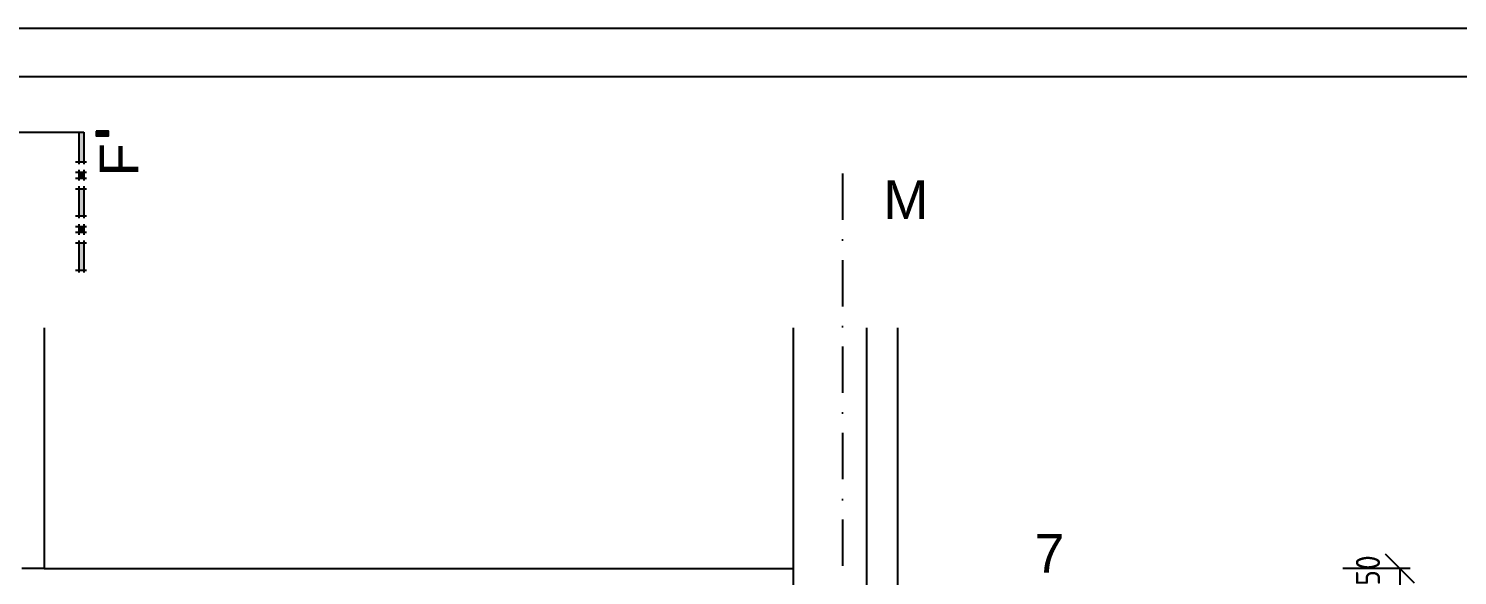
# Model space of a CAD drawing. Extents: x 4511820 to 5180432, y -1526536 to -944957.
# Drawn here: x 5036575 to 5043985, y -1225410 to -1222575 of the extents above; entities that cross this region are included whole.
import ezdxf

# ---------------------------------------------------------------- set-up
doc = ezdxf.new("R2010")
doc.units = 0
doc.header["$MEASUREMENT"] = 0
doc.linetypes.add('BODKOCIARKOVANA_3', pattern=[5.6, 3, -1.3, 0, -1.3])
doc.layers.get('0').update_dxf_attribs({"linetype": 'CONTINUOUS'})
doc.layers.get('Defpoints').update_dxf_attribs({"color": 61, "linetype": 'CONTINUOUS'})
for name, color, linetype in [('KÓTY', 4, 'CONTINUOUS'), ('MÚRY', 1, 'CONTINUOUS'), ('osi', 253, 'CONTINUOUS'), ('TENKÁ', 7, 'CONTINUOUS')]:
    doc.layers.add(name, color=color, linetype=linetype)
doc.styles.add('styl1', font='arial.ttf')
doc.styles.add('STYLE1', font='isocp.shx')
doc.dimstyles.new('STANDARD-50', dxfattribs={"dimtxt": 125, "dimasz": 150, "dimexe": 10, "dimexo": 200, "dimgap": 20, "dimtad": 1, "dimdsep": 46, "dimlunit": 6, "dimtxsty": 'STYLE1', "dimblk1": 'OBLIQUE', "dimblk2": 'OBLIQUE', "dimsah": 1, "dimcen": 2.5, "dimse1": 1, "dimse2": 1, "dimadec": 0, "dimazin": 0, "dimtfac": 1, "dimtmove": 1, "dimatfit": 3, "dimldrblk": 'OBLIQUE', "dimfxl": 1, "dimtolj": 1, "dimtzin": 0, "dimarcsym": 0})

# ---------------------------------------------------------------- blocks, each defined once
blk = doc.blocks.new('_OBLIQUE')
at = {"color": 0, "linetype": 'ByBlock'}
blk.add_line((-0.5, -0.5), (0.5, 0.5), dxfattribs=at)
blk = doc.blocks.new('*D13829')
at = {"layer": 'Defpoints', "color": 0}
for p in [(5040541, -1225374.2), (5040541, -1225624.2), (5043687.5, -1225624.2)]:
    blk.add_point(p, dxfattribs=at)
at = {"layer": 'KÓTY', "color": 0, "lineweight": -2}
blk.add_line((5043687.5, -1225374.2), (5043687.5, -1225624.2), dxfattribs=at)
at = {"layer": 'KÓTY', "color": 0, "linetype": 'ByBlock', "lineweight": -2, "xscale": 150, "yscale": 150, "zscale": 150}
for p, rotation in [((5043687.5, -1225374.2), 90), ((5043687.5, -1225624.2), 270)]:
    blk.add_blockref('_OBLIQUE', p, dxfattribs=dict(at, rotation=rotation))
at = {"layer": 'KÓTY', "color": 0, "insert": (5043521.5, -1225422.5), "char_height": 125, "attachment_point": 5, "rotation": 90, "style": 'STYLE1'}
blk.add_mtext('\\A1;250', dxfattribs=at)

msp = doc.modelspace()

# ---------------------------------------------------------------- hatches: boundary and pattern name
at = {"layer": 'TENKÁ'}
h = msp.add_hatch(color=256, dxfattribs=at)
h.dxf.hatch_style = 1
h.paths.add_polyline_path([(5036861, -1223265.053), (5036861, -1223111.428), (5036835.125, -1223111.428), (5036835.125, -1223265.053)])
h = msp.add_hatch(color=256, dxfattribs=at)
h.dxf.hatch_style = 1
h.paths.add_polyline_path([(5036861, -1223265.053), (5036861, -1223111.428), (5036835.125, -1223111.428), (5036835.125, -1223265.053)])
h = msp.add_hatch(color=256, dxfattribs=at)
h.dxf.hatch_style = 1
h.paths.add_polyline_path([(5036925.875, -1223130.803), (5036989.5, -1223130.803), (5036989.5, -1223107.178), (5036925.875, -1223107.178)])
h = msp.add_hatch(color=256, dxfattribs=at)
h.dxf.hatch_style = 1
h.paths.add_polyline_path([(5036925.875, -1223130.803), (5036989.5, -1223130.803), (5036989.5, -1223107.178), (5036925.875, -1223107.178)])
h = msp.add_hatch(color=256, dxfattribs=at)
h.dxf.hatch_style = 1
h.paths.add_polyline_path([(5036861, -1223319.928), (5036835.125, -1223319.928), (5036835.125, -1223350.178), (5036861, -1223350.178)])
h = msp.add_hatch(color=256, dxfattribs=at)
h.dxf.hatch_style = 1
h.paths.add_polyline_path([(5036861, -1223319.928), (5036835.125, -1223319.928), (5036835.125, -1223350.178), (5036861, -1223350.178)])
h = msp.add_hatch(color=256, dxfattribs=at)
h.dxf.hatch_style = 1
h.paths.add_polyline_path([(5036861, -1223546.178), (5036861, -1223405.053), (5036835.125, -1223405.053), (5036835.125, -1223546.178)])
h = msp.add_hatch(color=256, dxfattribs=at)
h.dxf.hatch_style = 1
h.paths.add_polyline_path([(5036861, -1223546.178), (5036861, -1223405.053), (5036835.125, -1223405.053), (5036835.125, -1223546.178)])
h = msp.add_hatch(color=256, dxfattribs=at)
h.dxf.hatch_style = 1
h.paths.add_polyline_path([(5036861, -1223601.053), (5036835.125, -1223601.053), (5036835.125, -1223631.303), (5036861, -1223631.303)])
h = msp.add_hatch(color=256, dxfattribs=at)
h.dxf.hatch_style = 1
h.paths.add_polyline_path([(5036861, -1223601.053), (5036835.125, -1223601.053), (5036835.125, -1223631.303), (5036861, -1223631.303)])
h = msp.add_hatch(color=256, dxfattribs=at)
h.dxf.hatch_style = 1
h.paths.add_polyline_path([(5036861, -1223686.178), (5036835.125, -1223686.178), (5036835.125, -1223827.303), (5036861, -1223827.303)])
h = msp.add_hatch(color=256, dxfattribs=at)
h.dxf.hatch_style = 1
h.paths.add_polyline_path([(5036861, -1223686.178), (5036835.125, -1223686.178), (5036835.125, -1223827.303), (5036861, -1223827.303)])

# ---------------------------------------------------------------- linework, layer by layer
at = {"layer": 'KÓTY', "ltscale": 25}
msp.add_line((5043740.903, -1225374.226), (5043390.903, -1225374.226), dxfattribs=at)
at = {"layer": 'MÚRY', "ltscale": 0.25}
msp.add_line((5036656, -1224127.035), (5036656, -1225374.226), dxfattribs=at)
at = {"layer": 'MÚRY'}
for p, q in [((5040541, -1224127.035), (5040541, -1225374.226)), ((5041081, -1224127.035), (5041081, -1226674.226)), ((5036656, -1225374.226), (5040541, -1225374.226))]:
    msp.add_line(p, q, dxfattribs=at)
at = {"layer": 'osi', "linetype": 'BODKOCIARKOVANA_3', "ltscale": 80}
msp.add_line((5040796, -1223327.035), (5040796, -1260844.226), dxfattribs=at)
at = {"layer": 'TENKÁ', "color": 7}
for p, q in [((5065037, -1222575.281), (4975746, -1222575.281)), ((5064787, -1222825.281), (4975996, -1222825.281))]:
    msp.add_line(p, q, dxfattribs=at)
at = {"layer": 'TENKÁ'}
for p, q in [((5036226, -1223111.428), (5036861, -1223111.428)), ((5036226, -1223111.428), (5036861, -1223111.428)), ((5036835.125, -1223111.428), (5036835.125, -1223277.553)), ((5036835.125, -1223111.428), (5036835.125, -1223277.553)), ((5036861, -1223111.428), (5036861, -1223277.553)), ((5036861, -1223111.428), (5036861, -1223277.553)), ((5036818.875, -1223265.053), (5036875.875, -1223265.053)), ((5036818.875, -1223265.053), (5036875.875, -1223265.053)), ((5036818.875, -1223319.928), (5036875.875, -1223319.928)), ((5036818.875, -1223319.928), (5036875.875, -1223319.928)), ((5036818.875, -1223350.178), (5036875.875, -1223350.178)), ((5036818.875, -1223350.178), (5036875.875, -1223350.178)), ((5036835.125, -1223307.428), (5036835.125, -1223362.678)), ((5036835.125, -1223307.428), (5036835.125, -1223362.678)), ((5036861, -1223307.428), (5036861, -1223362.678)), ((5036861, -1223307.428), (5036861, -1223362.678)), ((5036818.875, -1223405.053), (5036875.875, -1223405.053)), ((5036818.875, -1223405.053), (5036875.875, -1223405.053)), ((5036835.125, -1223392.553), (5036835.125, -1223558.678)), ((5036835.125, -1223392.553), (5036835.125, -1223558.678)), ((5036861, -1223392.553), (5036861, -1223558.678)), ((5036861, -1223392.553), (5036861, -1223558.678)), ((5036818.875, -1223546.178), (5036875.875, -1223546.178)), ((5036818.875, -1223546.178), (5036875.875, -1223546.178)), ((5036818.875, -1223601.053), (5036875.875, -1223601.053)), ((5036818.875, -1223601.053), (5036875.875, -1223601.053)), ((5036818.875, -1223631.303), (5036875.875, -1223631.303)), ((5036818.875, -1223631.303), (5036875.875, -1223631.303)), ((5036835.125, -1223588.553), (5036835.125, -1223643.803)), ((5036835.125, -1223588.553), (5036835.125, -1223643.803)), ((5036861, -1223588.553), (5036861, -1223643.803)), ((5036861, -1223588.553), (5036861, -1223643.803)), ((5036818.875, -1223686.178), (5036875.875, -1223686.178)), ((5036818.875, -1223686.178), (5036875.875, -1223686.178)), ((5036835.125, -1223673.678), (5036835.125, -1223839.803)), ((5036835.125, -1223673.678), (5036835.125, -1223839.803)), ((5036861, -1223673.678), (5036861, -1223839.803)), ((5036861, -1223673.678), (5036861, -1223839.803)), ((5036818.875, -1223827.303), (5036875.875, -1223827.303)), ((5036818.875, -1223827.303), (5036875.875, -1223827.303)), ((5040921, -1224127.035), (5040921, -1225624.226)), ((5036656, -1225374.226), (5036541, -1225374.226)), ((5040541, -1225374.226), (5040541, -1225624.226))]:
    msp.add_line(p, q, dxfattribs=at)
msp.add_lwpolyline([(5036925.875, -1223107.178), (5036925.875, -1223130.803), (5036989.5, -1223130.803), (5036989.5, -1223107.178)], close=True, dxfattribs=at)
msp.add_lwpolyline([(5036925.875, -1223107.178), (5036925.875, -1223130.803), (5036989.5, -1223130.803), (5036989.5, -1223107.178)], close=True, dxfattribs=at)

# ---------------------------------------------------------------- texts
at = {"layer": 'TENKÁ', "ltscale": 0.25, "style": 'styl1'}
msp.add_text('F', height=200, rotation=90, dxfattribs=at).set_placement((5037144.317, -1223340.665))
msp.add_text('F', height=200, rotation=90, dxfattribs=at).set_placement((5037144.317, -1223340.665))
for s, p in [('M', (5041008.554, -1223561.535)), ('7', (5041792.054, -1225394.823))]:
    msp.add_text(s, height=200, dxfattribs=at).set_placement(p)

# ---------------------------------------------------------------- dimensions: what is measured, and where the dimension line sits
at = {"layer": 'KÓTY'}
dim = msp.add_linear_dim(base=(5043687.5, -1225624.226), p1=(5040541, -1225374.226), p2=(5040541, -1225624.226), angle=90, dimstyle='STANDARD-50', dxfattribs=at)
dim.commit()
dim.dimension.update_dxf_attribs({"geometry": '*D13829', "text_midpoint": (5043604, -1225422.535), "dimtype": 160})

doc.saveas('drawing.dxf')
